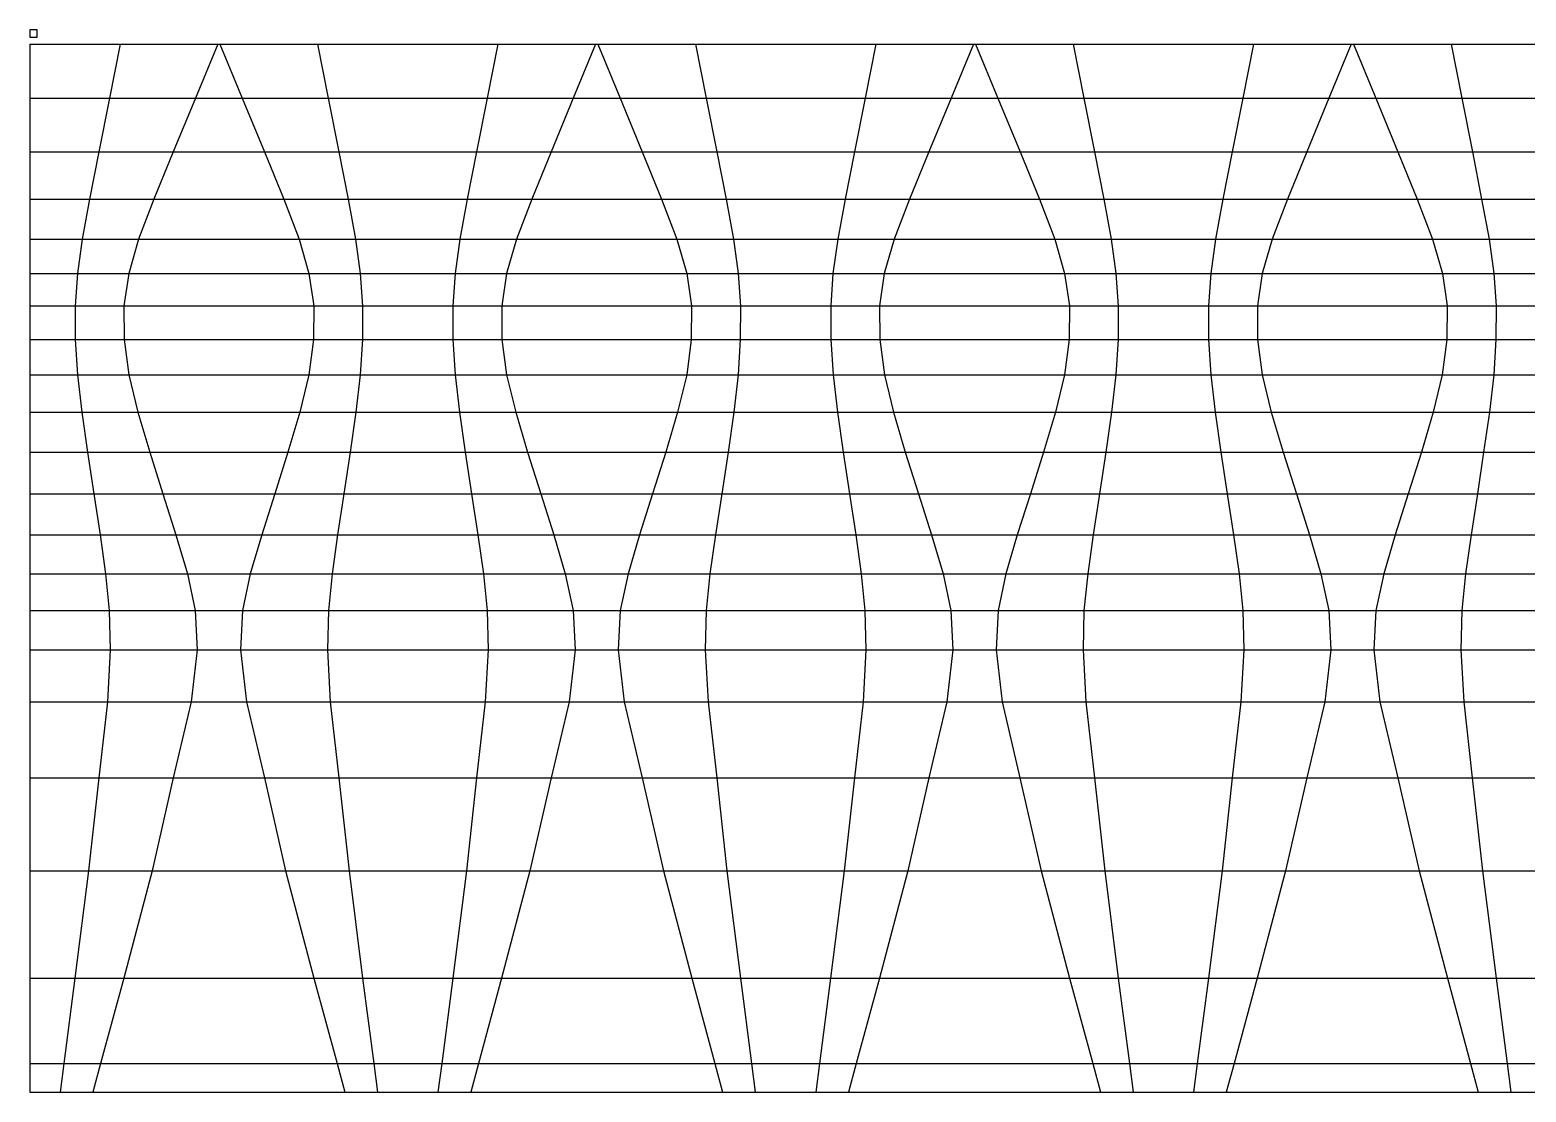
# Model space of a CAD drawing. Extents: x -281 to 3934, y -1461 to 20.
# Drawn here: x -281 to 1805, y -1461 to 20 of the extents above; entities that cross this region are included whole.
import ezdxf

# ---------------------------------------------------------------- set-up
doc = ezdxf.new("R2010")
doc.units = 0

msp = doc.modelspace()

# ---------------------------------------------------------------- linework, layer by layer
at = {"layer": 'CutLine', "color": 250, "linetype": 'CONTINUOUS'}
for p, q in [((-281, 0), (3933.7, 0)), ((-281, 0), (-281, -1461)), ((-281, -1461), (3933.7, -1461))]:
    msp.add_line(p, q, dxfattribs=at)
at = {"layer": 'MountainLine', "color": 1, "linetype": 'CONTINUOUS'}
for p, q in [((-155.2, 0), (-170.2, -75.2)), ((120.1, 0), (135.1, -75.2)), ((371.6, 0), (356.7, -75.2)), ((646.9, 0), (661.9, -75.2)), ((898.4, 0), (883.5, -75.2)), ((1173.8, 0), (1188.7, -75.2)), ((1425.3, 0), (1410.3, -75.2)), ((1700.6, 0), (1715.6, -75.2)), ((-281, -75.2), (-170.2, -75.2)), ((-170.2, -75.2), (-185, -149.8)), ((-50.3, -75.2), (15.2, -75.2)), ((135.1, -75.2), (149.9, -149.8)), ((135.1, -75.2), (245.9, -75.2)), ((245.9, -75.2), (356.7, -75.2)), ((356.7, -75.2), (341.9, -149.8)), ((476.6, -75.2), (542, -75.2)), ((661.9, -75.2), (676.7, -149.8)), ((661.9, -75.2), (772.7, -75.2)), ((772.7, -75.2), (883.5, -75.2)), ((883.5, -75.2), (868.7, -149.8)), ((1003.4, -75.2), (1068.8, -75.2)), ((1188.7, -75.2), (1203.5, -149.8)), ((1188.7, -75.2), (1299.5, -75.2)), ((1299.5, -75.2), (1410.3, -75.2)), ((1410.3, -75.2), (1395.5, -149.8)), ((1530.2, -75.2), (1595.6, -75.2)), ((1715.6, -75.2), (1730.4, -149.8)), ((1715.6, -75.2), (1826.4, -75.2)), ((-281, -149.8), (-185, -149.8)), ((-185, -149.8), (-198, -216.1)), ((-81.1, -149.8), (46, -149.8)), ((149.9, -149.8), (162.8, -216.1)), ((149.9, -149.8), (245.9, -149.8)), ((245.9, -149.8), (341.9, -149.8)), ((341.9, -149.8), (328.9, -216.1)), ((445.8, -149.8), (572.8, -149.8)), ((676.7, -149.8), (689.7, -216.1)), ((676.7, -149.8), (772.7, -149.8)), ((772.7, -149.8), (868.7, -149.8)), ((868.7, -149.8), (855.7, -216.1)), ((972.6, -149.8), (1099.6, -149.8)), ((1203.5, -149.8), (1216.5, -216.1)), ((1203.5, -149.8), (1299.5, -149.8)), ((1299.5, -149.8), (1395.5, -149.8)), ((1395.5, -149.8), (1382.5, -216.1)), ((1499.4, -149.8), (1626.5, -149.8)), ((1730.4, -149.8), (1743.3, -216.1)), ((1730.4, -149.8), (1826.4, -149.8)), ((-281, -216.1), (-198, -216.1)), ((-198, -216.1), (-208.2, -271.8)), ((-108.1, -216.1), (73, -216.1)), ((162.8, -216.1), (173.1, -271.8)), ((162.8, -216.1), (245.9, -216.1)), ((245.9, -216.1), (328.9, -216.1)), ((328.9, -216.1), (318.6, -271.8)), ((418.7, -216.1), (599.8, -216.1)), ((689.7, -216.1), (699.9, -271.8)), ((689.7, -216.1), (772.7, -216.1)), ((772.7, -216.1), (855.7, -216.1)), ((855.7, -216.1), (845.5, -271.8)), ((945.6, -216.1), (1126.6, -216.1)), ((1216.5, -216.1), (1226.8, -271.8)), ((1216.5, -216.1), (1299.5, -216.1)), ((1299.5, -216.1), (1382.5, -216.1)), ((1382.5, -216.1), (1372.3, -271.8)), ((1472.4, -216.1), (1653.5, -216.1)), ((1743.3, -216.1), (1753.6, -271.8)), ((1743.3, -216.1), (1826.4, -216.1)), ((-281, -271.8), (-208.2, -271.8)), ((-208.2, -271.8), (-214.8, -319.4)), ((-129.4, -271.8), (94.3, -271.8)), ((173.1, -271.8), (179.7, -319.4)), ((173.1, -271.8), (245.9, -271.8)), ((245.9, -271.8), (318.6, -271.8)), ((318.6, -271.8), (312, -319.4)), ((397.4, -271.8), (621.2, -271.8)), ((699.9, -271.8), (706.5, -319.4)), ((699.9, -271.8), (772.7, -271.8)), ((772.7, -271.8), (845.5, -271.8)), ((845.5, -271.8), (838.8, -319.4)), ((924.2, -271.8), (1148, -271.8)), ((1226.8, -271.8), (1233.4, -319.4)), ((1226.8, -271.8), (1299.5, -271.8)), ((1299.5, -271.8), (1372.3, -271.8)), ((1372.3, -271.8), (1365.7, -319.4)), ((1451, -271.8), (1674.8, -271.8)), ((1753.6, -271.8), (1760.2, -319.4)), ((1753.6, -271.8), (1826.4, -271.8)), ((-281, -319.4), (-214.8, -319.4)), ((-214.8, -319.4), (-218, -364.9)), ((-143.2, -319.4), (108.1, -319.4)), ((179.7, -319.4), (182.9, -364.9)), ((179.7, -319.4), (245.9, -319.4)), ((245.9, -319.4), (312, -319.4)), ((312, -319.4), (308.8, -364.9)), ((383.6, -319.4), (634.9, -319.4)), ((706.5, -319.4), (709.7, -364.9)), ((706.5, -319.4), (772.7, -319.4)), ((772.7, -319.4), (838.8, -319.4)), ((838.8, -319.4), (835.7, -364.9)), ((910.4, -319.4), (1161.8, -319.4)), ((1233.4, -319.4), (1236.5, -364.9)), ((1233.4, -319.4), (1299.5, -319.4)), ((1299.5, -319.4), (1365.7, -319.4)), ((1365.7, -319.4), (1362.5, -364.9)), ((1437.3, -319.4), (1688.6, -319.4)), ((1760.2, -319.4), (1763.4, -364.9)), ((1760.2, -319.4), (1826.4, -319.4)), ((-281, -364.9), (-218, -364.9)), ((-218, -364.9), (-217.9, -411.7)), ((-149.8, -364.9), (114.7, -364.9)), ((182.9, -364.9), (182.8, -411.7)), ((182.9, -364.9), (245.9, -364.9)), ((245.9, -364.9), (308.8, -364.9)), ((308.8, -364.9), (308.9, -411.7)), ((377, -364.9), (641.5, -364.9)), ((709.7, -364.9), (709.6, -411.7)), ((709.7, -364.9), (772.7, -364.9)), ((772.7, -364.9), (835.7, -364.9)), ((835.7, -364.9), (835.8, -411.7)), ((903.8, -364.9), (1168.4, -364.9)), ((1236.5, -364.9), (1236.4, -411.7)), ((1236.5, -364.9), (1299.5, -364.9)), ((1299.5, -364.9), (1362.5, -364.9)), ((1362.5, -364.9), (1362.6, -411.7)), ((1430.7, -364.9), (1695.2, -364.9)), ((1763.4, -364.9), (1763.3, -411.7)), ((1763.4, -364.9), (1826.4, -364.9)), ((-281, -411.7), (-217.9, -411.7)), ((-217.9, -411.7), (-214.7, -460.9)), ((-149.6, -411.7), (114.5, -411.7)), ((182.8, -411.7), (179.6, -460.9)), ((182.8, -411.7), (245.9, -411.7)), ((245.9, -411.7), (308.9, -411.7)), ((308.9, -411.7), (312.1, -460.9)), ((377.2, -411.7), (641.3, -411.7)), ((709.6, -411.7), (706.5, -460.9)), ((709.6, -411.7), (772.7, -411.7)), ((772.7, -411.7), (835.8, -411.7)), ((835.8, -411.7), (838.9, -460.9)), ((904, -411.7), (1168.2, -411.7)), ((1236.4, -411.7), (1233.3, -460.9)), ((1236.4, -411.7), (1299.5, -411.7)), ((1299.5, -411.7), (1362.6, -411.7)), ((1362.6, -411.7), (1365.8, -460.9)), ((1430.9, -411.7), (1695, -411.7)), ((1763.3, -411.7), (1760.1, -460.9)), ((1763.3, -411.7), (1826.4, -411.7)), ((-281, -460.9), (-214.7, -460.9)), ((-214.7, -460.9), (-208.7, -512.8)), ((-143, -460.9), (107.9, -460.9)), ((179.6, -460.9), (173.6, -512.8)), ((179.6, -460.9), (245.9, -460.9)), ((245.9, -460.9), (312.1, -460.9)), ((312.1, -460.9), (318.1, -512.8)), ((383.8, -460.9), (634.8, -460.9)), ((706.5, -460.9), (700.4, -512.8)), ((706.5, -460.9), (772.7, -460.9)), ((772.7, -460.9), (838.9, -460.9)), ((838.9, -460.9), (845, -512.8)), ((910.6, -460.9), (1161.6, -460.9)), ((1233.3, -460.9), (1227.2, -512.8)), ((1233.3, -460.9), (1299.5, -460.9)), ((1299.5, -460.9), (1365.8, -460.9)), ((1365.8, -460.9), (1371.8, -512.8)), ((1437.4, -460.9), (1688.4, -460.9)), ((1760.1, -460.9), (1754.1, -512.8)), ((1760.1, -460.9), (1826.4, -460.9)), ((-281, -512.8), (-208.7, -512.8)), ((-208.7, -512.8), (-200.8, -568.7)), ((-130.5, -512.8), (95.3, -512.8)), ((173.6, -512.8), (165.6, -568.7)), ((173.6, -512.8), (245.9, -512.8)), ((245.9, -512.8), (318.1, -512.8)), ((318.1, -512.8), (326.1, -568.7)), ((396.4, -512.8), (622.2, -512.8)), ((700.4, -512.8), (692.5, -568.7)), ((700.4, -512.8), (772.7, -512.8)), ((772.7, -512.8), (845, -512.8)), ((845, -512.8), (852.9, -568.7)), ((923.2, -512.8), (1149, -512.8)), ((1227.2, -512.8), (1219.3, -568.7)), ((1227.2, -512.8), (1299.5, -512.8)), ((1299.5, -512.8), (1371.8, -512.8)), ((1371.8, -512.8), (1379.7, -568.7)), ((1450, -512.8), (1675.8, -512.8)), ((1754.1, -512.8), (1746.1, -568.7)), ((1754.1, -512.8), (1826.4, -512.8)), ((-281, -568.7), (-200.8, -568.7)), ((-200.8, -568.7), (-191.9, -626.7)), ((-113.9, -568.7), (78.8, -568.7)), ((165.6, -568.7), (156.8, -626.7)), ((165.6, -568.7), (245.9, -568.7)), ((245.9, -568.7), (326.1, -568.7)), ((326.1, -568.7), (334.9, -626.7)), ((412.9, -568.7), (605.6, -568.7)), ((692.5, -568.7), (683.6, -626.7)), ((692.5, -568.7), (772.7, -568.7)), ((772.7, -568.7), (852.9, -568.7)), ((852.9, -568.7), (861.8, -626.7)), ((939.7, -568.7), (1132.5, -568.7)), ((1219.3, -568.7), (1210.5, -626.7)), ((1219.3, -568.7), (1299.5, -568.7)), ((1299.5, -568.7), (1379.7, -568.7)), ((1379.7, -568.7), (1388.6, -626.7)), ((1466.6, -568.7), (1659.3, -568.7)), ((1746.1, -568.7), (1737.3, -626.7)), ((1746.1, -568.7), (1826.4, -568.7)), ((-191.9, -626.7), (-183.2, -684.1)), ((-191.9, -626.7), (-95.5, -626.7)), ((60.4, -626.7), (156.8, -626.7)), ((156.8, -626.7), (148, -684.1)), ((334.9, -626.7), (343.7, -684.1)), ((334.9, -626.7), (431.3, -626.7)), ((587.2, -626.7), (683.6, -626.7)), ((683.6, -626.7), (674.9, -684.1)), ((861.8, -626.7), (870.5, -684.1)), ((861.8, -626.7), (958.2, -626.7)), ((1114.1, -626.7), (1210.5, -626.7)), ((1210.5, -626.7), (1201.7, -684.1)), ((1388.6, -626.7), (1397.3, -684.1)), ((1388.6, -626.7), (1485, -626.7)), ((1640.9, -626.7), (1737.3, -626.7)), ((1737.3, -626.7), (1728.5, -684.1)), ((-183.2, -684.1), (-175.5, -738.3)), ((-183.2, -684.1), (-77.3, -684.1)), ((42.2, -684.1), (148, -684.1)), ((148, -684.1), (140.4, -738.3)), ((343.7, -684.1), (351.4, -738.3)), ((343.7, -684.1), (449.6, -684.1)), ((569, -684.1), (674.9, -684.1)), ((674.9, -684.1), (667.2, -738.3)), ((870.5, -684.1), (878.2, -738.3)), ((870.5, -684.1), (976.4, -684.1)), ((1095.8, -684.1), (1201.7, -684.1)), ((1201.7, -684.1), (1194, -738.3)), ((1397.3, -684.1), (1405, -738.3)), ((1397.3, -684.1), (1503.2, -684.1)), ((1622.7, -684.1), (1728.5, -684.1)), ((1728.5, -684.1), (1720.9, -738.3)), ((-175.5, -738.3), (-170.3, -789.3)), ((-175.5, -738.3), (-61.3, -738.3)), ((26.2, -738.3), (140.4, -738.3)), ((140.4, -738.3), (135.2, -789.3)), ((351.4, -738.3), (356.6, -789.3)), ((351.4, -738.3), (465.5, -738.3)), ((553, -738.3), (667.2, -738.3)), ((667.2, -738.3), (662, -789.3)), ((878.2, -738.3), (883.4, -789.3)), ((878.2, -738.3), (992.4, -738.3)), ((1079.8, -738.3), (1194, -738.3)), ((1194, -738.3), (1188.8, -789.3)), ((1405, -738.3), (1410.2, -789.3)), ((1405, -738.3), (1519.2, -738.3)), ((1606.7, -738.3), (1720.9, -738.3)), ((1720.9, -738.3), (1715.6, -789.3)), ((-170.3, -789.3), (-168.9, -844.2)), ((-170.3, -789.3), (-50.4, -789.3)), ((15.3, -789.3), (135.2, -789.3)), ((135.2, -789.3), (133.8, -844.2)), ((356.6, -789.3), (357.9, -844.2)), ((356.6, -789.3), (476.4, -789.3)), ((542.2, -789.3), (662, -789.3)), ((662, -789.3), (660.7, -844.2)), ((883.4, -789.3), (884.7, -844.2)), ((883.4, -789.3), (1003.2, -789.3)), ((1069, -789.3), (1188.8, -789.3)), ((1188.8, -789.3), (1187.5, -844.2)), ((1410.2, -789.3), (1411.5, -844.2)), ((1410.2, -789.3), (1530, -789.3)), ((1595.8, -789.3), (1715.6, -789.3)), ((1715.6, -789.3), (1714.3, -844.2)), ((-168.9, -844.2), (-172.9, -916.8)), ((-168.9, -844.2), (-47.7, -844.2)), ((12.6, -844.2), (133.8, -844.2)), ((133.8, -844.2), (137.8, -916.8)), ((357.9, -844.2), (353.9, -916.8)), ((357.9, -844.2), (479.1, -844.2)), ((539.4, -844.2), (660.7, -844.2)), ((660.7, -844.2), (664.6, -916.8)), ((884.7, -844.2), (880.8, -916.8)), ((884.7, -844.2), (1006, -844.2)), ((1066.2, -844.2), (1187.5, -844.2)), ((1187.5, -844.2), (1191.4, -916.8)), ((1411.5, -844.2), (1407.6, -916.8)), ((1411.5, -844.2), (1532.8, -844.2)), ((1593.1, -844.2), (1714.3, -844.2)), ((1714.3, -844.2), (1718.3, -916.8)), ((-172.9, -916.8), (-184.9, -1022.8)), ((-172.9, -916.8), (-55.9, -916.8)), ((20.8, -916.8), (137.8, -916.8)), ((137.8, -916.8), (149.8, -1022.8)), ((353.9, -916.8), (341.9, -1022.8)), ((353.9, -916.8), (470.9, -916.8)), ((547.6, -916.8), (664.6, -916.8)), ((664.6, -916.8), (676.7, -1022.8)), ((880.8, -916.8), (868.7, -1022.8)), ((880.8, -916.8), (997.7, -916.8)), ((1074.5, -916.8), (1191.4, -916.8)), ((1191.4, -916.8), (1203.5, -1022.8)), ((1407.6, -916.8), (1395.6, -1022.8)), ((1407.6, -916.8), (1524.6, -916.8)), ((1601.3, -916.8), (1718.3, -916.8)), ((1718.3, -916.8), (1730.3, -1022.8)), ((-281, -1022.8), (-184.9, -1022.8)), ((-184.9, -1022.8), (-199.2, -1152.5)), ((-81, -1022.8), (45.9, -1022.8)), ((149.8, -1022.8), (164.1, -1152.5)), ((149.8, -1022.8), (245.9, -1022.8)), ((245.9, -1022.8), (341.9, -1022.8)), ((341.9, -1022.8), (327.7, -1152.5)), ((445.8, -1022.8), (572.7, -1022.8)), ((676.7, -1022.8), (690.9, -1152.5)), ((676.7, -1022.8), (772.7, -1022.8)), ((772.7, -1022.8), (868.7, -1022.8)), ((868.7, -1022.8), (854.5, -1152.5)), ((972.7, -1022.8), (1099.5, -1022.8)), ((1203.5, -1022.8), (1217.7, -1152.5)), ((1203.5, -1022.8), (1299.5, -1022.8)), ((1299.5, -1022.8), (1395.6, -1022.8)), ((1395.6, -1022.8), (1381.3, -1152.5)), ((1499.5, -1022.8), (1626.4, -1022.8)), ((1730.3, -1022.8), (1744.5, -1152.5)), ((1730.3, -1022.8), (1826.4, -1022.8)), ((-199.2, -1152.5), (-218.2, -1302.1)), ((-199.2, -1152.5), (-110.6, -1152.5)), ((75.5, -1152.5), (164.1, -1152.5)), ((164.1, -1152.5), (183, -1302.1)), ((327.7, -1152.5), (308.7, -1302.1)), ((327.7, -1152.5), (416.2, -1152.5)), ((602.4, -1152.5), (690.9, -1152.5)), ((690.9, -1152.5), (709.9, -1302.1)), ((854.5, -1152.5), (835.5, -1302.1)), ((854.5, -1152.5), (943, -1152.5)), ((1129.2, -1152.5), (1217.7, -1152.5)), ((1217.7, -1152.5), (1236.7, -1302.1)), ((1381.3, -1152.5), (1362.3, -1302.1)), ((1381.3, -1152.5), (1469.9, -1152.5)), ((1656, -1152.5), (1744.5, -1152.5)), ((1744.5, -1152.5), (1763.5, -1302.1)), ((-218.2, -1302.1), (-233.6, -1421.3)), ((-218.2, -1302.1), (-150.2, -1302.1)), ((115, -1302.1), (183, -1302.1)), ((183, -1302.1), (198.5, -1421.3)), ((308.7, -1302.1), (293.2, -1421.3)), ((308.7, -1302.1), (376.7, -1302.1)), ((641.9, -1302.1), (709.9, -1302.1)), ((709.9, -1302.1), (725.4, -1421.3)), ((835.5, -1302.1), (820, -1421.3)), ((835.5, -1302.1), (903.5, -1302.1)), ((1168.7, -1302.1), (1236.7, -1302.1)), ((1236.7, -1302.1), (1252.2, -1421.3)), ((1362.3, -1302.1), (1346.8, -1421.3)), ((1362.3, -1302.1), (1430.3, -1302.1)), ((1695.5, -1302.1), (1763.5, -1302.1)), ((1763.5, -1302.1), (1779, -1421.3)), ((-281, -1421.3), (-233.6, -1421.3)), ((-233.6, -1421.3), (-238.8, -1461)), ((-182.4, -1421.3), (147.3, -1421.3)), ((198.5, -1421.3), (203.7, -1461)), ((198.5, -1421.3), (245.9, -1421.3)), ((245.9, -1421.3), (293.2, -1421.3)), ((293.2, -1421.3), (288, -1461)), ((344.4, -1421.3), (674.1, -1421.3)), ((725.4, -1421.3), (730.5, -1461)), ((725.4, -1421.3), (772.7, -1421.3)), ((772.7, -1421.3), (820, -1421.3)), ((820, -1421.3), (814.9, -1461)), ((871.2, -1421.3), (1201, -1421.3)), ((1252.2, -1421.3), (1257.4, -1461)), ((1252.2, -1421.3), (1299.5, -1421.3)), ((1299.5, -1421.3), (1346.8, -1421.3)), ((1346.8, -1421.3), (1341.7, -1461)), ((1398.1, -1421.3), (1727.8, -1421.3)), ((1779, -1421.3), (1784.2, -1461)), ((1779, -1421.3), (1826.4, -1421.3)), ((-281, -1461), (-238.8, -1461)), ((-281, -1461), (-238.8, -1461)), ((-238.8, -1461), (-238.8, -1461)), ((-238.8, -1461), (-238.8, -1461)), ((-193.2, -1461), (158.1, -1461)), ((-193.2, -1461), (158.1, -1461)), ((203.7, -1461), (203.7, -1461)), ((203.7, -1461), (245.9, -1461)), ((203.7, -1461), (203.7, -1461)), ((203.7, -1461), (245.9, -1461)), ((245.9, -1461), (288, -1461)), ((245.9, -1461), (288, -1461)), ((288, -1461), (288, -1461)), ((288, -1461), (288, -1461)), ((333.7, -1461), (684.9, -1461)), ((333.7, -1461), (684.9, -1461)), ((730.5, -1461), (730.5, -1461)), ((730.5, -1461), (772.7, -1461)), ((730.5, -1461), (730.5, -1461)), ((730.5, -1461), (772.7, -1461)), ((772.7, -1461), (814.9, -1461)), ((772.7, -1461), (814.9, -1461)), ((814.9, -1461), (814.9, -1461)), ((814.9, -1461), (814.9, -1461)), ((860.5, -1461), (1211.7, -1461)), ((860.5, -1461), (1211.7, -1461)), ((1257.4, -1461), (1257.4, -1461)), ((1257.4, -1461), (1299.5, -1461)), ((1257.4, -1461), (1257.4, -1461)), ((1257.4, -1461), (1299.5, -1461)), ((1299.5, -1461), (1341.7, -1461)), ((1299.5, -1461), (1341.7, -1461)), ((1341.7, -1461), (1341.7, -1461)), ((1341.7, -1461), (1341.7, -1461)), ((1387.3, -1461), (1738.5, -1461)), ((1387.3, -1461), (1738.5, -1461)), ((1784.2, -1461), (1784.2, -1461)), ((1784.2, -1461), (1826.4, -1461)), ((1784.2, -1461), (1784.2, -1461)), ((1784.2, -1461), (1826.4, -1461))]:
    msp.add_line(p, q, dxfattribs=at)
at = {"layer": 'reference 10mm', "color": 250, "linetype": 'CONTINUOUS'}
for p, q in [((-271, 20), (-281, 20)), ((-281, 20), (-281, 10)), ((-281, 10), (-271, 10)), ((-271, 10), (-271, 20))]:
    msp.add_line(p, q, dxfattribs=at)
at = {"layer": 'ValleyLine', "color": 5, "linetype": 'CONTINUOUS'}
for p, q in [((-19.1, 0), (-50.3, -75.2)), ((-16, 0), (15.2, -75.2)), ((507.7, 0), (476.6, -75.2)), ((510.8, 0), (542, -75.2)), ((1034.6, 0), (1003.4, -75.2)), ((1037.7, 0), (1068.8, -75.2)), ((1561.4, 0), (1530.2, -75.2)), ((1564.5, 0), (1595.6, -75.2)), ((-170.2, -75.2), (-50.3, -75.2)), ((-50.3, -75.2), (-81.1, -149.8)), ((15.2, -75.2), (46, -149.8)), ((15.2, -75.2), (135.1, -75.2)), ((356.7, -75.2), (476.6, -75.2)), ((476.6, -75.2), (445.8, -149.8)), ((542, -75.2), (572.8, -149.8)), ((542, -75.2), (661.9, -75.2)), ((883.5, -75.2), (1003.4, -75.2)), ((1003.4, -75.2), (972.6, -149.8)), ((1068.8, -75.2), (1099.6, -149.8)), ((1068.8, -75.2), (1188.7, -75.2)), ((1410.3, -75.2), (1530.2, -75.2)), ((1530.2, -75.2), (1499.4, -149.8)), ((1595.6, -75.2), (1626.5, -149.8)), ((1595.6, -75.2), (1715.6, -75.2)), ((-185, -149.8), (-81.1, -149.8)), ((-81.1, -149.8), (-108.1, -216.1)), ((46, -149.8), (73, -216.1)), ((46, -149.8), (149.9, -149.8)), ((341.9, -149.8), (445.8, -149.8)), ((445.8, -149.8), (418.7, -216.1)), ((572.8, -149.8), (599.8, -216.1)), ((572.8, -149.8), (676.7, -149.8)), ((868.7, -149.8), (972.6, -149.8)), ((972.6, -149.8), (945.6, -216.1)), ((1099.6, -149.8), (1126.6, -216.1)), ((1099.6, -149.8), (1203.5, -149.8)), ((1395.5, -149.8), (1499.4, -149.8)), ((1499.4, -149.8), (1472.4, -216.1)), ((1626.5, -149.8), (1653.5, -216.1)), ((1626.5, -149.8), (1730.4, -149.8)), ((-198, -216.1), (-108.1, -216.1)), ((-108.1, -216.1), (-129.4, -271.8)), ((73, -216.1), (94.3, -271.8)), ((73, -216.1), (162.8, -216.1)), ((328.9, -216.1), (418.7, -216.1)), ((418.7, -216.1), (397.4, -271.8)), ((599.8, -216.1), (621.2, -271.8)), ((599.8, -216.1), (689.7, -216.1)), ((855.7, -216.1), (945.6, -216.1)), ((945.6, -216.1), (924.2, -271.8)), ((1126.6, -216.1), (1148, -271.8)), ((1126.6, -216.1), (1216.5, -216.1)), ((1382.5, -216.1), (1472.4, -216.1)), ((1472.4, -216.1), (1451, -271.8)), ((1653.5, -216.1), (1674.8, -271.8)), ((1653.5, -216.1), (1743.3, -216.1)), ((-208.2, -271.8), (-129.4, -271.8)), ((-129.4, -271.8), (-143.2, -319.4)), ((94.3, -271.8), (108.1, -319.4)), ((94.3, -271.8), (173.1, -271.8)), ((318.6, -271.8), (397.4, -271.8)), ((397.4, -271.8), (383.6, -319.4)), ((621.2, -271.8), (634.9, -319.4)), ((621.2, -271.8), (699.9, -271.8)), ((845.5, -271.8), (924.2, -271.8)), ((924.2, -271.8), (910.4, -319.4)), ((1148, -271.8), (1161.8, -319.4)), ((1148, -271.8), (1226.8, -271.8)), ((1372.3, -271.8), (1451, -271.8)), ((1451, -271.8), (1437.3, -319.4)), ((1674.8, -271.8), (1688.6, -319.4)), ((1674.8, -271.8), (1753.6, -271.8)), ((-214.8, -319.4), (-143.2, -319.4)), ((-143.2, -319.4), (-149.8, -364.9)), ((108.1, -319.4), (114.7, -364.9)), ((108.1, -319.4), (179.7, -319.4)), ((312, -319.4), (383.6, -319.4)), ((383.6, -319.4), (377, -364.9)), ((634.9, -319.4), (641.5, -364.9)), ((634.9, -319.4), (706.5, -319.4)), ((838.8, -319.4), (910.4, -319.4)), ((910.4, -319.4), (903.8, -364.9)), ((1161.8, -319.4), (1168.4, -364.9)), ((1161.8, -319.4), (1233.4, -319.4)), ((1365.7, -319.4), (1437.3, -319.4)), ((1437.3, -319.4), (1430.7, -364.9)), ((1688.6, -319.4), (1695.2, -364.9)), ((1688.6, -319.4), (1760.2, -319.4)), ((-218, -364.9), (-149.8, -364.9)), ((-149.8, -364.9), (-149.6, -411.7)), ((114.7, -364.9), (114.5, -411.7)), ((114.7, -364.9), (182.9, -364.9)), ((308.8, -364.9), (377, -364.9)), ((377, -364.9), (377.2, -411.7)), ((641.5, -364.9), (641.3, -411.7)), ((641.5, -364.9), (709.7, -364.9)), ((835.7, -364.9), (903.8, -364.9)), ((903.8, -364.9), (904, -411.7)), ((1168.4, -364.9), (1168.2, -411.7)), ((1168.4, -364.9), (1236.5, -364.9)), ((1362.5, -364.9), (1430.7, -364.9)), ((1430.7, -364.9), (1430.9, -411.7)), ((1695.2, -364.9), (1695, -411.7)), ((1695.2, -364.9), (1763.4, -364.9)), ((-217.9, -411.7), (-149.6, -411.7)), ((-149.6, -411.7), (-143, -460.9)), ((114.5, -411.7), (107.9, -460.9)), ((114.5, -411.7), (182.8, -411.7)), ((308.9, -411.7), (377.2, -411.7)), ((377.2, -411.7), (383.8, -460.9)), ((641.3, -411.7), (634.8, -460.9)), ((641.3, -411.7), (709.6, -411.7)), ((835.8, -411.7), (904, -411.7)), ((904, -411.7), (910.6, -460.9)), ((1168.2, -411.7), (1161.6, -460.9)), ((1168.2, -411.7), (1236.4, -411.7)), ((1362.6, -411.7), (1430.9, -411.7)), ((1430.9, -411.7), (1437.4, -460.9)), ((1695, -411.7), (1688.4, -460.9)), ((1695, -411.7), (1763.3, -411.7)), ((-214.7, -460.9), (-143, -460.9)), ((-143, -460.9), (-130.5, -512.8)), ((107.9, -460.9), (95.3, -512.8)), ((107.9, -460.9), (179.6, -460.9)), ((312.1, -460.9), (383.8, -460.9)), ((383.8, -460.9), (396.4, -512.8)), ((634.8, -460.9), (622.2, -512.8)), ((634.8, -460.9), (706.5, -460.9)), ((838.9, -460.9), (910.6, -460.9)), ((910.6, -460.9), (923.2, -512.8)), ((1161.6, -460.9), (1149, -512.8)), ((1161.6, -460.9), (1233.3, -460.9)), ((1365.8, -460.9), (1437.4, -460.9)), ((1437.4, -460.9), (1450, -512.8)), ((1688.4, -460.9), (1675.8, -512.8)), ((1688.4, -460.9), (1760.1, -460.9)), ((-208.7, -512.8), (-130.5, -512.8)), ((-130.5, -512.8), (-113.9, -568.7)), ((95.3, -512.8), (78.8, -568.7)), ((95.3, -512.8), (173.6, -512.8)), ((318.1, -512.8), (396.4, -512.8)), ((396.4, -512.8), (412.9, -568.7)), ((622.2, -512.8), (605.6, -568.7)), ((622.2, -512.8), (700.4, -512.8)), ((845, -512.8), (923.2, -512.8)), ((923.2, -512.8), (939.7, -568.7)), ((1149, -512.8), (1132.5, -568.7)), ((1149, -512.8), (1227.2, -512.8)), ((1371.8, -512.8), (1450, -512.8)), ((1450, -512.8), (1466.6, -568.7)), ((1675.8, -512.8), (1659.3, -568.7)), ((1675.8, -512.8), (1754.1, -512.8)), ((-200.8, -568.7), (-113.9, -568.7)), ((-113.9, -568.7), (-95.5, -626.7)), ((78.8, -568.7), (60.4, -626.7)), ((78.8, -568.7), (165.6, -568.7)), ((326.1, -568.7), (412.9, -568.7)), ((412.9, -568.7), (431.3, -626.7)), ((605.6, -568.7), (587.2, -626.7)), ((605.6, -568.7), (692.5, -568.7)), ((852.9, -568.7), (939.7, -568.7)), ((939.7, -568.7), (958.2, -626.7)), ((1132.5, -568.7), (1114.1, -626.7)), ((1132.5, -568.7), (1219.3, -568.7)), ((1379.7, -568.7), (1466.6, -568.7)), ((1466.6, -568.7), (1485, -626.7)), ((1659.3, -568.7), (1640.9, -626.7)), ((1659.3, -568.7), (1746.1, -568.7)), ((-281, -626.7), (-191.9, -626.7)), ((-95.5, -626.7), (-77.3, -684.1)), ((-95.5, -626.7), (60.4, -626.7)), ((60.4, -626.7), (42.2, -684.1)), ((156.8, -626.7), (245.9, -626.7)), ((245.9, -626.7), (334.9, -626.7)), ((431.3, -626.7), (449.6, -684.1)), ((431.3, -626.7), (587.2, -626.7)), ((587.2, -626.7), (569, -684.1)), ((683.6, -626.7), (772.7, -626.7)), ((772.7, -626.7), (861.8, -626.7)), ((958.2, -626.7), (976.4, -684.1)), ((958.2, -626.7), (1114.1, -626.7)), ((1114.1, -626.7), (1095.8, -684.1)), ((1210.5, -626.7), (1299.5, -626.7)), ((1299.5, -626.7), (1388.6, -626.7)), ((1485, -626.7), (1503.2, -684.1)), ((1485, -626.7), (1640.9, -626.7)), ((1640.9, -626.7), (1622.7, -684.1)), ((1737.3, -626.7), (1826.4, -626.7)), ((-281, -684.1), (-183.2, -684.1)), ((-77.3, -684.1), (-61.3, -738.3)), ((-77.3, -684.1), (42.2, -684.1)), ((42.2, -684.1), (26.2, -738.3)), ((148, -684.1), (245.9, -684.1)), ((245.9, -684.1), (343.7, -684.1)), ((449.6, -684.1), (465.5, -738.3)), ((449.6, -684.1), (569, -684.1)), ((569, -684.1), (553, -738.3)), ((674.9, -684.1), (772.7, -684.1)), ((772.7, -684.1), (870.5, -684.1)), ((976.4, -684.1), (992.4, -738.3)), ((976.4, -684.1), (1095.8, -684.1)), ((1095.8, -684.1), (1079.8, -738.3)), ((1201.7, -684.1), (1299.5, -684.1)), ((1299.5, -684.1), (1397.3, -684.1)), ((1503.2, -684.1), (1519.2, -738.3)), ((1503.2, -684.1), (1622.7, -684.1)), ((1622.7, -684.1), (1606.7, -738.3)), ((1728.5, -684.1), (1826.4, -684.1)), ((-281, -738.3), (-175.5, -738.3)), ((-61.3, -738.3), (-50.4, -789.3)), ((-61.3, -738.3), (26.2, -738.3)), ((26.2, -738.3), (15.3, -789.3)), ((140.4, -738.3), (245.9, -738.3)), ((245.9, -738.3), (351.4, -738.3)), ((465.5, -738.3), (476.4, -789.3)), ((465.5, -738.3), (553, -738.3)), ((553, -738.3), (542.2, -789.3)), ((667.2, -738.3), (772.7, -738.3)), ((772.7, -738.3), (878.2, -738.3)), ((992.4, -738.3), (1003.2, -789.3)), ((992.4, -738.3), (1079.8, -738.3)), ((1079.8, -738.3), (1069, -789.3)), ((1194, -738.3), (1299.5, -738.3)), ((1299.5, -738.3), (1405, -738.3)), ((1519.2, -738.3), (1530, -789.3)), ((1519.2, -738.3), (1606.7, -738.3)), ((1606.7, -738.3), (1595.8, -789.3)), ((1720.9, -738.3), (1826.4, -738.3)), ((-281, -789.3), (-170.3, -789.3)), ((-50.4, -789.3), (-47.7, -844.2)), ((-50.4, -789.3), (15.3, -789.3)), ((15.3, -789.3), (12.6, -844.2)), ((135.2, -789.3), (245.9, -789.3)), ((245.9, -789.3), (356.6, -789.3)), ((476.4, -789.3), (479.1, -844.2)), ((476.4, -789.3), (542.2, -789.3)), ((542.2, -789.3), (539.4, -844.2)), ((662, -789.3), (772.7, -789.3)), ((772.7, -789.3), (883.4, -789.3)), ((1003.2, -789.3), (1006, -844.2)), ((1003.2, -789.3), (1069, -789.3)), ((1069, -789.3), (1066.2, -844.2)), ((1188.8, -789.3), (1299.5, -789.3)), ((1299.5, -789.3), (1410.2, -789.3)), ((1530, -789.3), (1532.8, -844.2)), ((1530, -789.3), (1595.8, -789.3)), ((1595.8, -789.3), (1593.1, -844.2)), ((1715.6, -789.3), (1826.4, -789.3)), ((-281, -844.2), (-168.9, -844.2)), ((-47.7, -844.2), (-55.9, -916.8)), ((-47.7, -844.2), (12.6, -844.2)), ((12.6, -844.2), (20.8, -916.8)), ((133.8, -844.2), (245.9, -844.2)), ((245.9, -844.2), (357.9, -844.2)), ((479.1, -844.2), (470.9, -916.8)), ((479.1, -844.2), (539.4, -844.2)), ((539.4, -844.2), (547.6, -916.8)), ((660.7, -844.2), (772.7, -844.2)), ((772.7, -844.2), (884.7, -844.2)), ((1006, -844.2), (997.7, -916.8)), ((1006, -844.2), (1066.2, -844.2)), ((1066.2, -844.2), (1074.5, -916.8)), ((1187.5, -844.2), (1299.5, -844.2)), ((1299.5, -844.2), (1411.5, -844.2)), ((1532.8, -844.2), (1524.6, -916.8)), ((1532.8, -844.2), (1593.1, -844.2)), ((1593.1, -844.2), (1601.3, -916.8)), ((1714.3, -844.2), (1826.4, -844.2)), ((-281, -916.8), (-172.9, -916.8)), ((-55.9, -916.8), (-81, -1022.8)), ((-55.9, -916.8), (20.8, -916.8)), ((20.8, -916.8), (45.9, -1022.8)), ((137.8, -916.8), (245.9, -916.8)), ((245.9, -916.8), (353.9, -916.8)), ((470.9, -916.8), (445.8, -1022.8)), ((470.9, -916.8), (547.6, -916.8)), ((547.6, -916.8), (572.7, -1022.8)), ((664.6, -916.8), (772.7, -916.8)), ((772.7, -916.8), (880.8, -916.8)), ((997.7, -916.8), (972.7, -1022.8)), ((997.7, -916.8), (1074.5, -916.8)), ((1074.5, -916.8), (1099.5, -1022.8)), ((1191.4, -916.8), (1299.5, -916.8)), ((1299.5, -916.8), (1407.6, -916.8)), ((1524.6, -916.8), (1499.5, -1022.8)), ((1524.6, -916.8), (1601.3, -916.8)), ((1601.3, -916.8), (1626.4, -1022.8)), ((1718.3, -916.8), (1826.4, -916.8)), ((-184.9, -1022.8), (-81, -1022.8)), ((-81, -1022.8), (-110.6, -1152.5)), ((45.9, -1022.8), (75.5, -1152.5)), ((45.9, -1022.8), (149.8, -1022.8)), ((341.9, -1022.8), (445.8, -1022.8)), ((445.8, -1022.8), (416.2, -1152.5)), ((572.7, -1022.8), (602.4, -1152.5)), ((572.7, -1022.8), (676.7, -1022.8)), ((868.7, -1022.8), (972.7, -1022.8)), ((972.7, -1022.8), (943, -1152.5)), ((1099.5, -1022.8), (1129.2, -1152.5)), ((1099.5, -1022.8), (1203.5, -1022.8)), ((1395.6, -1022.8), (1499.5, -1022.8)), ((1499.5, -1022.8), (1469.9, -1152.5)), ((1626.4, -1022.8), (1656, -1152.5)), ((1626.4, -1022.8), (1730.3, -1022.8)), ((-281, -1152.5), (-199.2, -1152.5)), ((-110.6, -1152.5), (-150.2, -1302.1)), ((-110.6, -1152.5), (75.5, -1152.5)), ((75.5, -1152.5), (115, -1302.1)), ((164.1, -1152.5), (245.9, -1152.5)), ((245.9, -1152.5), (327.7, -1152.5)), ((416.2, -1152.5), (376.7, -1302.1)), ((416.2, -1152.5), (602.4, -1152.5)), ((602.4, -1152.5), (641.9, -1302.1)), ((690.9, -1152.5), (772.7, -1152.5)), ((772.7, -1152.5), (854.5, -1152.5)), ((943, -1152.5), (903.5, -1302.1)), ((943, -1152.5), (1129.2, -1152.5)), ((1129.2, -1152.5), (1168.7, -1302.1)), ((1217.7, -1152.5), (1299.5, -1152.5)), ((1299.5, -1152.5), (1381.3, -1152.5)), ((1469.9, -1152.5), (1430.3, -1302.1)), ((1469.9, -1152.5), (1656, -1152.5)), ((1656, -1152.5), (1695.5, -1302.1)), ((1744.5, -1152.5), (1826.4, -1152.5)), ((-281, -1302.1), (-218.2, -1302.1)), ((-150.2, -1302.1), (-182.4, -1421.3)), ((-150.2, -1302.1), (115, -1302.1)), ((115, -1302.1), (147.3, -1421.3)), ((183, -1302.1), (245.9, -1302.1)), ((245.9, -1302.1), (308.7, -1302.1)), ((376.7, -1302.1), (344.4, -1421.3)), ((376.7, -1302.1), (641.9, -1302.1)), ((641.9, -1302.1), (674.1, -1421.3)), ((709.9, -1302.1), (772.7, -1302.1)), ((772.7, -1302.1), (835.5, -1302.1)), ((903.5, -1302.1), (871.2, -1421.3)), ((903.5, -1302.1), (1168.7, -1302.1)), ((1168.7, -1302.1), (1201, -1421.3)), ((1236.7, -1302.1), (1299.5, -1302.1)), ((1299.5, -1302.1), (1362.3, -1302.1)), ((1430.3, -1302.1), (1398.1, -1421.3)), ((1430.3, -1302.1), (1695.5, -1302.1)), ((1695.5, -1302.1), (1727.8, -1421.3)), ((1763.5, -1302.1), (1826.4, -1302.1)), ((-233.6, -1421.3), (-182.4, -1421.3)), ((-182.4, -1421.3), (-193.2, -1461)), ((147.3, -1421.3), (158.1, -1461)), ((147.3, -1421.3), (198.5, -1421.3)), ((293.2, -1421.3), (344.4, -1421.3)), ((344.4, -1421.3), (333.7, -1461)), ((674.1, -1421.3), (684.9, -1461)), ((674.1, -1421.3), (725.4, -1421.3)), ((820, -1421.3), (871.2, -1421.3)), ((871.2, -1421.3), (860.5, -1461)), ((1201, -1421.3), (1211.7, -1461)), ((1201, -1421.3), (1252.2, -1421.3)), ((1346.8, -1421.3), (1398.1, -1421.3)), ((1398.1, -1421.3), (1387.3, -1461)), ((1727.8, -1421.3), (1738.5, -1461)), ((1727.8, -1421.3), (1779, -1421.3)), ((-238.8, -1461), (-193.2, -1461)), ((-238.8, -1461), (-193.2, -1461)), ((-193.2, -1461), (-193.2, -1461)), ((-193.2, -1461), (-193.2, -1461)), ((158.1, -1461), (158.1, -1461)), ((158.1, -1461), (203.7, -1461)), ((158.1, -1461), (158.1, -1461)), ((158.1, -1461), (203.7, -1461)), ((288, -1461), (333.7, -1461)), ((288, -1461), (333.7, -1461)), ((333.7, -1461), (333.7, -1461)), ((333.7, -1461), (333.7, -1461)), ((684.9, -1461), (684.9, -1461)), ((684.9, -1461), (730.5, -1461)), ((684.9, -1461), (684.9, -1461)), ((684.9, -1461), (730.5, -1461)), ((814.9, -1461), (860.5, -1461)), ((814.9, -1461), (860.5, -1461)), ((860.5, -1461), (860.5, -1461)), ((860.5, -1461), (860.5, -1461)), ((1211.7, -1461), (1211.7, -1461)), ((1211.7, -1461), (1257.4, -1461)), ((1211.7, -1461), (1211.7, -1461)), ((1211.7, -1461), (1257.4, -1461)), ((1341.7, -1461), (1387.3, -1461)), ((1341.7, -1461), (1387.3, -1461)), ((1387.3, -1461), (1387.3, -1461)), ((1387.3, -1461), (1387.3, -1461)), ((1738.5, -1461), (1738.5, -1461)), ((1738.5, -1461), (1784.2, -1461)), ((1738.5, -1461), (1738.5, -1461)), ((1738.5, -1461), (1784.2, -1461))]:
    msp.add_line(p, q, dxfattribs=at)

doc.saveas('drawing.dxf')
